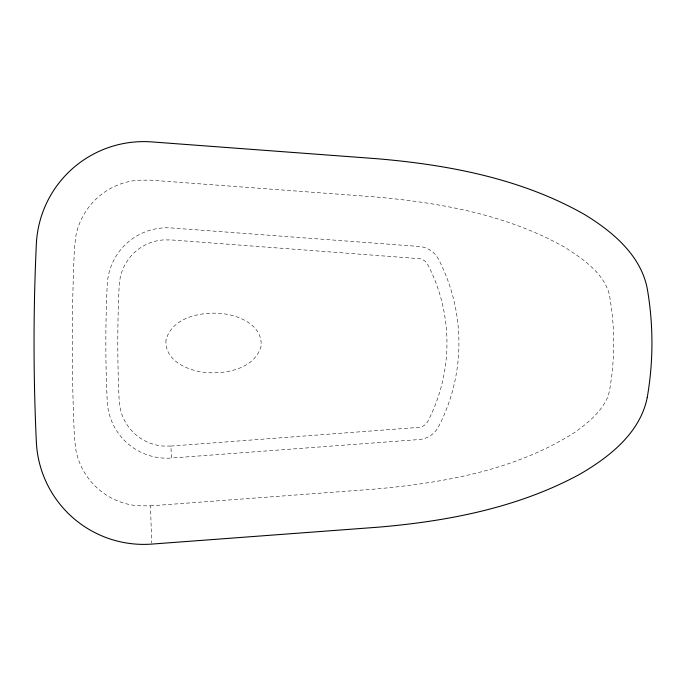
<?xml version="1.0" encoding="UTF-8"?>
<svg xmlns="http://www.w3.org/2000/svg" width="686" height="686" viewBox="0 0 686 686"><rect width="100%" height="100%" fill="white"/><g stroke="black" fill="none" stroke-linecap="round" stroke-linejoin="round"><path stroke-width="0.51" stroke-dasharray="3.43 2.57" d="M170.951 446.089L420.192 427.267A11.902 11.902 0 0 0 426.812 422.893L427.97 421.058A169.914 169.914 0 0 0 427.953 264.95L426.812 263.107A11.911 11.911 0 0 0 420.192 258.733L170.951 239.911L162.856 239.954A47.763 47.763 0 0 0 120.187 277.693L119.167 285.633A1199.977 1199.977 0 0 0 119.167 400.367L120.187 408.307A47.763 47.763 0 0 0 162.856 446.046L170.951 446.089L171.371 458.042L419.095 439.546A23.899 23.899 0 0 0 438.543 426.701A182.064 182.064 0 0 0 438.543 259.299A23.899 23.899 0 0 0 419.095 246.454L171.371 227.958A59.751 59.751 0 0 0 107.239 284.681A1217.907 1217.907 0 0 0 107.239 401.319A59.751 59.751 0 0 0 171.371 458.042M150.457 505.848L374.65 489.109C443.902 482.833 515.623 470.227 575.125 432.137C586.916 423.699 598.501 414.147 605.712 401.327C610.154 393.25 610.403 383.868 611.843 374.976A281.44 281.44 0 0 0 611.843 311.024L609.545 295.1C603.826 272.908 583.057 259.068 564.912 247.363C507.048 214.684 440.129 202.644 374.667 196.891L150.457 180.152L137.869 180.221A69.183 69.183 0 0 0 76.052 234.981L74.5 247.174A2073.083 2073.083 0 0 0 74.5 438.826L76.052 451.019A69.183 69.183 0 0 0 137.869 505.779L150.457 505.848L151.743 543.029M166.003 339.879C164.237 361.848 190.416 371.812 208.544 372.712C228.284 373.793 255.132 367.859 261.083 346.121C262.849 324.152 236.67 314.188 218.542 313.288C198.803 312.207 171.954 318.141 166.003 339.879"/><path stroke-width="1.03" d="M647.215 397.623C640.064 433.166 609.099 457.296 579.396 474.472C517.656 507.88 447.332 521.317 378.012 527.2L151.778 544.092A107.548 107.548 0 0 1 36.341 441.835A2131.282 2131.282 0 0 1 36.341 244.165A107.548 107.548 0 0 1 151.778 141.908L378.012 158.8C449.193 164.949 521.72 178.763 584.463 214.461C612.195 231.371 640.595 254.866 647.215 288.377A318.621 318.621 0 0 1 647.215 397.623"/></g></svg>
